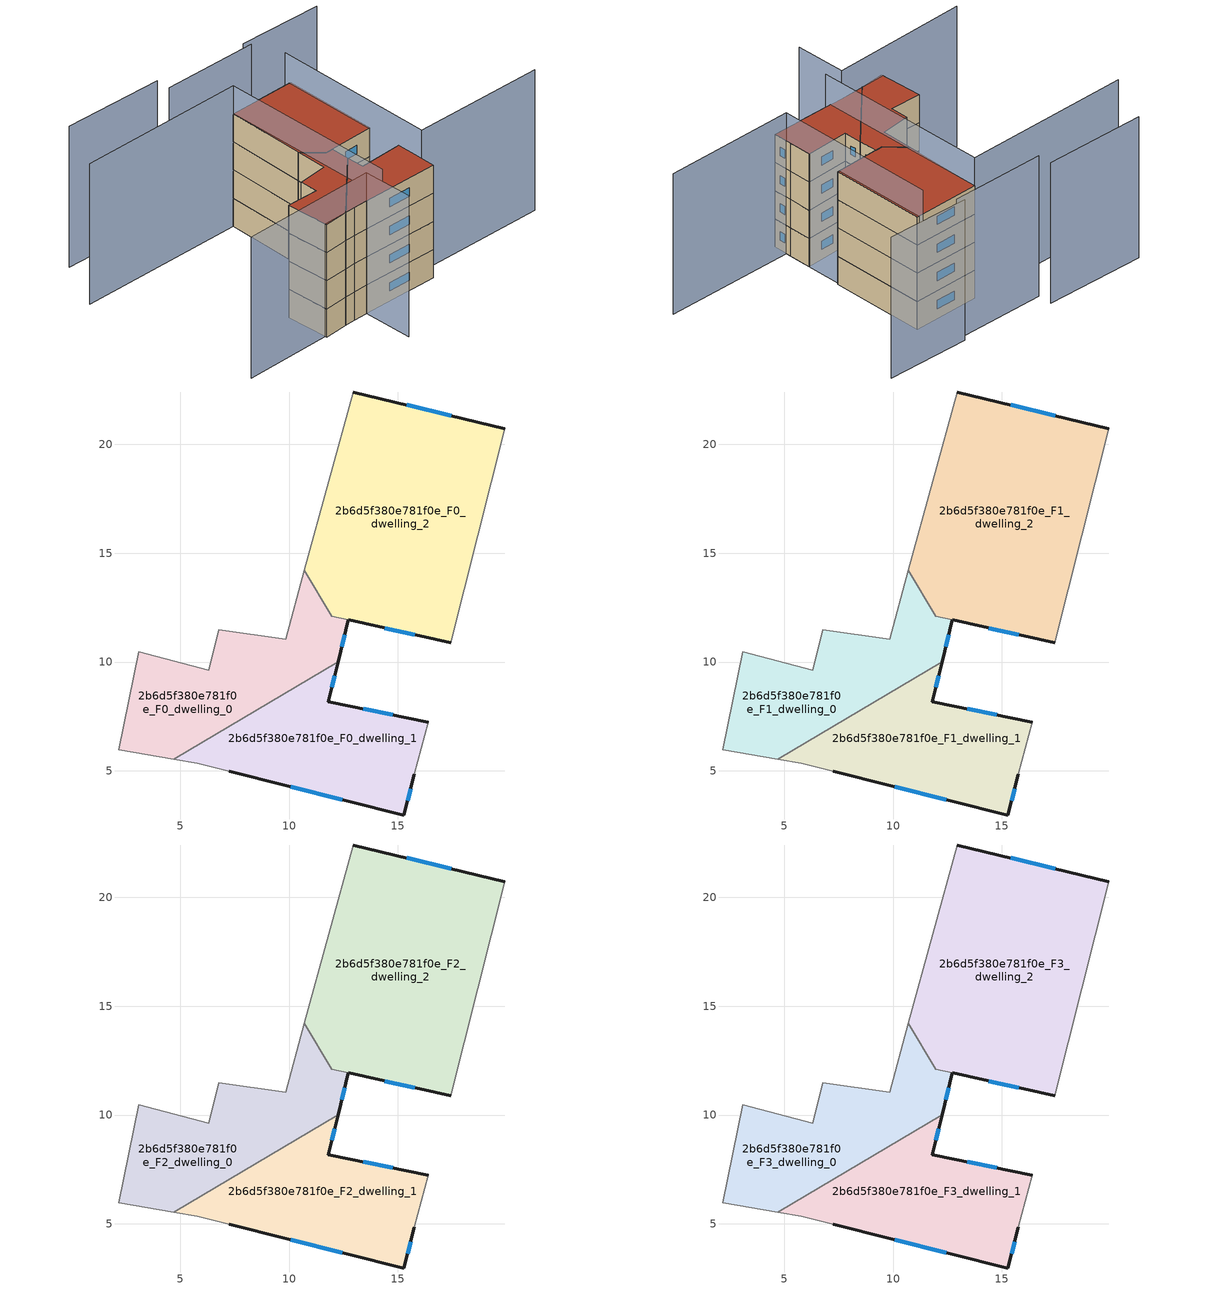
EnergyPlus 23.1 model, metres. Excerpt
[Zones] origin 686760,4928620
2b6d5f380e781f0e_F0_dwelling_0
 floor ground (EU_floor_Construction): 10.71,14.21 11.96,12.1 12.73,11.93 12.25,10.02 4.71,5.53 2.19,5.96 3.09,10.47 6.32,9.62 6.78,11.48 9.84,11.05 z0
 wall outside (EU_wall_Construction): 12.25,10.02 12.73,11.93 z0:3
 wall adiabatic (EU_wall_Construction): 10.71,14.21 9.84,11.05 6.78,11.48 6.32,9.62 3.09,10.47 2.19,5.96 4.71,5.53 z0:3
 wall to 2b6d5f380e781f0e_F0_dwelling_2 (EU_wall_Construction): 12.73,11.93 11.96,12.1 10.71,14.21 z0:3
 wall to 2b6d5f380e781f0e_F0_dwelling_1 (EU_wall_Construction): 4.71,5.53 12.25,10.02 z0:3
 window (EU_Window_Construction): 12.42,10.69 12.56,11.26 z1.06:1.94
2b6d5f380e781f0e_F0_dwelling_1
 floor ground (EU_floor_Construction): 16.39,7.24 15.76,4.85 15.27,2.97 7.26,4.98 5.78,5.34 4.71,5.53 12.25,10.02 11.8,8.18 z0
 wall outside (EU_wall_Construction): 16.39,7.24 11.8,8.18 12.25,10.02 / 7.26,4.98 15.27,2.97 15.76,4.85 z0:3
 wall adiabatic (EU_wall_Construction): 4.71,5.53 5.78,5.34 7.26,4.98 / 15.76,4.85 16.39,7.24 z0:3
 window (EU_Window_Construction): 11.96,8.83 12.09,9.37 / 14.77,7.58 13.42,7.85 / 15.44,3.64 15.59,4.19 / 10.09,4.27 12.44,3.68 z1.06:1.94
2b6d5f380e781f0e_F0_dwelling_2
 floor ground (EU_floor_Construction): 19.9,20.71 17.42,10.88 11.96,12.1 10.71,14.21 12.95,22.4 z0
 wall outside (EU_wall_Construction): 12.73,11.93 17.42,10.88 / 19.9,20.71 12.95,22.4 z0:3
 wall adiabatic (EU_wall_Construction): 17.42,10.88 19.9,20.71 / 12.95,22.4 10.71,14.22 z0:3
 window (EU_Window_Construction): 14.39,11.56 15.76,11.25 / 17.44,21.31 15.4,21.81 z1.06:1.94
2b6d5f380e781f0e_F1_dwelling_0
 floor to 2b6d5f380e781f0e_F0_dwelling_0 (EU_floor_Construction): 10.71,14.21 11.96,12.1 12.73,11.93 12.25,10.02 4.71,5.53 2.19,5.96 3.09,10.47 6.32,9.62 6.78,11.48 9.84,11.05 z3
 wall outside (EU_wall_Construction): 12.25,10.02 12.73,11.93 z3:6
 wall adiabatic (EU_wall_Construction): 10.71,14.21 9.84,11.05 6.78,11.48 6.32,9.62 3.09,10.47 2.19,5.96 4.71,5.53 z3:6
 wall to 2b6d5f380e781f0e_F1_dwelling_2 (EU_wall_Construction): 12.73,11.93 11.96,12.1 10.71,14.21 z3:6
 wall to 2b6d5f380e781f0e_F1_dwelling_1 (EU_wall_Construction): 4.71,5.53 12.25,10.02 z3:6
 window (EU_Window_Construction): 12.42,10.69 12.56,11.26 z4.06:4.94
2b6d5f380e781f0e_F1_dwelling_1
 floor to 2b6d5f380e781f0e_F0_dwelling_1 (EU_floor_Construction): 16.39,7.24 15.76,4.85 15.27,2.97 7.26,4.98 5.78,5.34 4.71,5.53 12.25,10.02 11.8,8.18 z3
 wall outside (EU_wall_Construction): 16.39,7.24 11.8,8.18 12.25,10.02 / 7.26,4.98 15.27,2.97 15.76,4.85 z3:6
 wall adiabatic (EU_wall_Construction): 4.71,5.53 5.78,5.34 7.26,4.98 / 15.76,4.85 16.39,7.24 z3:6
 window (EU_Window_Construction): 11.96,8.83 12.09,9.37 / 14.77,7.58 13.42,7.85 / 15.44,3.64 15.59,4.19 / 10.09,4.27 12.44,3.68 z4.06:4.94
2b6d5f380e781f0e_F1_dwelling_2
 floor to 2b6d5f380e781f0e_F0_dwelling_2 (EU_floor_Construction): 19.9,20.71 17.42,10.88 11.96,12.1 10.71,14.21 12.95,22.4 z3
 wall outside (EU_wall_Construction): 12.73,11.93 17.42,10.88 / 19.9,20.71 12.95,22.4 z3:6
 wall adiabatic (EU_wall_Construction): 17.42,10.88 19.9,20.71 / 12.95,22.4 10.71,14.22 z3:6
 window (EU_Window_Construction): 14.39,11.56 15.76,11.25 / 17.44,21.31 15.4,21.81 z4.06:4.94
2b6d5f380e781f0e_F2_dwelling_0
 floor to 2b6d5f380e781f0e_F1_dwelling_0 (EU_floor_Construction): 10.71,14.21 11.96,12.1 12.73,11.93 12.25,10.02 4.71,5.53 2.19,5.96 3.09,10.47 6.32,9.62 6.78,11.48 9.84,11.05 z6
 wall outside (EU_wall_Construction): 12.25,10.02 12.73,11.93 z6:9
 wall adiabatic (EU_wall_Construction): 10.71,14.21 9.84,11.05 6.78,11.48 6.32,9.62 3.09,10.47 2.19,5.96 4.71,5.53 z6:9
 wall to 2b6d5f380e781f0e_F2_dwelling_2 (EU_wall_Construction): 12.73,11.93 11.96,12.1 10.71,14.21 z6:9
 wall to 2b6d5f380e781f0e_F2_dwelling_1 (EU_wall_Construction): 4.71,5.53 12.25,10.02 z6:9
 window (EU_Window_Construction): 12.42,10.69 12.56,11.26 z7.06:7.94
2b6d5f380e781f0e_F2_dwelling_1
 floor to 2b6d5f380e781f0e_F1_dwelling_1 (EU_floor_Construction): 16.39,7.24 15.76,4.85 15.27,2.97 7.26,4.98 5.78,5.34 4.71,5.53 12.25,10.02 11.8,8.18 z6
 wall outside (EU_wall_Construction): 16.39,7.24 11.8,8.18 12.25,10.02 / 7.26,4.98 15.27,2.97 15.76,4.85 z6:9
 wall adiabatic (EU_wall_Construction): 4.71,5.53 5.78,5.34 7.26,4.98 / 15.76,4.85 16.39,7.24 z6:9
 window (EU_Window_Construction): 11.96,8.83 12.09,9.37 / 14.77,7.58 13.42,7.85 / 15.44,3.64 15.59,4.19 / 10.09,4.27 12.44,3.68 z7.06:7.94
2b6d5f380e781f0e_F2_dwelling_2
 floor to 2b6d5f380e781f0e_F1_dwelling_2 (EU_floor_Construction): 19.9,20.71 17.42,10.88 11.96,12.1 10.71,14.21 12.95,22.4 z6
 wall outside (EU_wall_Construction): 12.73,11.93 17.42,10.88 / 19.9,20.71 12.95,22.4 z6:9
 wall adiabatic (EU_wall_Construction): 17.42,10.88 19.9,20.71 / 12.95,22.4 10.71,14.22 z6:9
 window (EU_Window_Construction): 14.39,11.56 15.76,11.25 / 17.44,21.31 15.4,21.81 z7.06:7.94
2b6d5f380e781f0e_F3_dwelling_0
 floor to 2b6d5f380e781f0e_F2_dwelling_0 (EU_floor_Construction): 10.71,14.21 11.96,12.1 12.73,11.93 12.25,10.02 4.71,5.53 2.19,5.96 3.09,10.47 6.32,9.62 6.78,11.48 9.84,11.05 z9
 wall outside (EU_wall_Construction): 12.25,10.02 12.73,11.93 z9:12
 wall adiabatic (EU_wall_Construction): 10.71,14.21 9.84,11.05 6.78,11.48 6.32,9.62 3.09,10.47 2.19,5.96 4.71,5.53 z9:12
 wall to 2b6d5f380e781f0e_F3_dwelling_2 (EU_wall_Construction): 12.73,11.93 11.96,12.1 10.71,14.21 z9:12
 wall to 2b6d5f380e781f0e_F3_dwelling_1 (EU_wall_Construction): 4.71,5.53 12.25,10.02 z9:12
 window (EU_Window_Construction): 12.42,10.69 12.56,11.26 z10.06:10.94
 roof outside (EU_roof_Construction): 12.25,10.02 12.73,11.93 11.96,12.1 10.71,14.21 9.84,11.05 6.78,11.48 6.32,9.62 3.09,10.47 2.19,5.96 4.71,5.53 z12
2b6d5f380e781f0e_F3_dwelling_1
 floor to 2b6d5f380e781f0e_F2_dwelling_1 (EU_floor_Construction): 16.39,7.24 15.76,4.85 15.27,2.97 7.26,4.98 5.78,5.34 4.71,5.53 12.25,10.02 11.8,8.18 z9
 wall outside (EU_wall_Construction): 16.39,7.24 11.8,8.18 12.25,10.02 / 7.26,4.98 15.27,2.97 15.76,4.85 z9:12
 wall adiabatic (EU_wall_Construction): 4.71,5.53 5.78,5.34 7.26,4.98 / 15.76,4.85 16.39,7.24 z9:12
 window (EU_Window_Construction): 11.96,8.83 12.09,9.37 / 14.77,7.58 13.42,7.85 / 15.44,3.64 15.59,4.19 / 10.09,4.27 12.44,3.68 z10.06:10.94
 roof outside (EU_roof_Construction): 15.27,2.97 15.76,4.85 16.39,7.24 11.8,8.18 12.25,10.02 4.71,5.53 5.78,5.34 7.26,4.98 z12
2b6d5f380e781f0e_F3_dwelling_2
 floor to 2b6d5f380e781f0e_F2_dwelling_2 (EU_floor_Construction): 19.9,20.71 17.42,10.88 11.96,12.1 10.71,14.21 12.95,22.4 z9
 wall outside (EU_wall_Construction): 12.73,11.93 17.42,10.88 / 19.9,20.71 12.95,22.4 z9:12
 wall adiabatic (EU_wall_Construction): 17.42,10.88 19.9,20.71 / 12.95,22.4 10.71,14.22 z9:12
 window (EU_Window_Construction): 14.39,11.56 15.76,11.25 / 17.44,21.31 15.4,21.81 z10.06:10.94
 roof outside (EU_roof_Construction): 17.42,10.88 19.9,20.71 12.95,22.4 10.71,14.22 11.96,12.1 z12
shading: -6.91,8.21 7.26,5.01 / 7.26,5.01 6.1,-0.16 / 29.25,0.99 15.64,4.38 / 15.64,4.38 19.84,21.23 / -4.44,26.63 12.95,22.4 / 12.95,22.4 8.5,4.08 / 19.42,24.54 9.65,27.06 / 27.7,22.85 19.12,25.2 / 10.04,28.56 -0.31,31.35 z0:15
[Building]
EU S2 Campaign: North Axis=0; Terrain=City; Solar Distribution=FullExterior
[Site:Location]
Bologna: Latitude=44.5; Longitude=11.25; Time Zone=1; Elevation=37
[SizingPeriod:WeatherFileDays]
AnnualSizingPeriod: Begin Month=1; Begin Day of Month=1; End Month=12; End Day of Month=31; Day of Week for Start Day=Monday; Use Weather File Daylight Saving Period=No; Use Weather File Rain and Snow Indicators=No
[MATERIAL]
EU_InternalMass_Material: Roughness=MediumRough; Thickness=0.1; Conductivity=1; Density=1800; Specific Heat=900; Thermal Absorptance=0.9; Solar Absorptance=0.7; Visible Absorptance=0.7
[MATERIAL:NOMASS] Roughness=MediumRough; Thermal Absorptance=0.9; Solar Absorptance=0.7; Visible Absorptance=0.7
Name | Thermal Resistance
EU_wall_NoMass | 0.781309
EU_roof_NoMass | 0.418499
EU_floor_NoMass | 0.563442
[WINDOWMATERIAL:SIMPLEGLAZINGSYSTEM]
EU_Window_SimpleGlazing: UFactor=4.32879; Solar Heat Gain Coefficient=0.85; Visible Transmittance=0.85
[CONSTRUCTION]
EU_wall_Construction: EU_wall_NoMass
EU_roof_Construction: EU_roof_NoMass
EU_floor_Construction: EU_floor_NoMass
EU_Window_Construction: EU_Window_SimpleGlazing
EU_InternalMass_Construction: EU_InternalMass_Material
[ZONE] Type=1; Multiplier=1; Ceiling Height=autocalculate; Floor Area=autocalculate; Part of Total Floor Area=Yes
Name | Volume
2b6d5f380e781f0e_F0_dwelling_0 | 112.608
2b6d5f380e781f0e_F1_dwelling_0; 2b6d5f380e781f0e_F2_dwelling_0; 2b6d5f380e781f0e_F3_dwelling_0 | 112.609
2b6d5f380e781f0e_F0_dwelling_1; 2b6d5f380e781f0e_F1_dwelling_1; 2b6d5f380e781f0e_F2_dwelling_1; 2b6d5f380e781f0e_F3_dwelling_1 | 116.574
2b6d5f380e781f0e_F0_dwelling_2 | 217.363
2b6d5f380e781f0e_F1_dwelling_2; 2b6d5f380e781f0e_F2_dwelling_2; 2b6d5f380e781f0e_F3_dwelling_2 | 217.362
[INTERNALMASS] Construction=EU_InternalMass_Construction
Name | Zone or ZoneList | Surface Area
2b6d5f380e781f0e_F0_dwelling_0_EU_InternalMass | 2b6d5f380e781f0e_F0_dwelling_0 | 37.5357
2b6d5f380e781f0e_F0_dwelling_1_EU_InternalMass | 2b6d5f380e781f0e_F0_dwelling_1 | 38.8582
2b6d5f380e781f0e_F0_dwelling_2_EU_InternalMass | 2b6d5f380e781f0e_F0_dwelling_2 | 72.4501
2b6d5f380e781f0e_F1_dwelling_0_EU_InternalMass | 2b6d5f380e781f0e_F1_dwelling_0 | 37.5357
2b6d5f380e781f0e_F1_dwelling_1_EU_InternalMass | 2b6d5f380e781f0e_F1_dwelling_1 | 38.8582
2b6d5f380e781f0e_F1_dwelling_2_EU_InternalMass | 2b6d5f380e781f0e_F1_dwelling_2 | 72.4501
2b6d5f380e781f0e_F2_dwelling_0_EU_InternalMass | 2b6d5f380e781f0e_F2_dwelling_0 | 37.5357
2b6d5f380e781f0e_F2_dwelling_1_EU_InternalMass | 2b6d5f380e781f0e_F2_dwelling_1 | 38.8582
2b6d5f380e781f0e_F2_dwelling_2_EU_InternalMass | 2b6d5f380e781f0e_F2_dwelling_2 | 72.4501
2b6d5f380e781f0e_F3_dwelling_0_EU_InternalMass | 2b6d5f380e781f0e_F3_dwelling_0 | 37.5357
2b6d5f380e781f0e_F3_dwelling_1_EU_InternalMass | 2b6d5f380e781f0e_F3_dwelling_1 | 38.8582
2b6d5f380e781f0e_F3_dwelling_2_EU_InternalMass | 2b6d5f380e781f0e_F3_dwelling_2 | 72.4501
[OTHEREQUIPMENT] Fuel Type=Electricity; Design Level Calculation Method=Watts/Area; Power per Zone Floor Area=1; Fraction Latent=0; Fraction Radiant=0; Fraction Lost=0; Carbon Dioxide Generation Rate=0; EndUse Subcategory=EU_Step8_InternalGains
Name | Zone or ZoneList or Space or SpaceList | Schedule
EU_Step8_InternalGain_2b6d5f380e781f0e_F0_dwelling_0_f000 | 2b6d5f380e781f0e_F0_dwelling_0 | EU_Step8_GainSchedule_2b6d5f380e781f0e_F0_dwelling_0_f000
EU_Step8_InternalGain_2b6d5f380e781f0e_F0_dwelling_1_f000 | 2b6d5f380e781f0e_F0_dwelling_1 | EU_Step8_GainSchedule_2b6d5f380e781f0e_F0_dwelling_1_f000
EU_Step8_InternalGain_2b6d5f380e781f0e_F0_dwelling_2_f000 | 2b6d5f380e781f0e_F0_dwelling_2 | EU_Step8_GainSchedule_2b6d5f380e781f0e_F0_dwelling_2_f000
EU_Step8_InternalGain_2b6d5f380e781f0e_F1_dwelling_0_f000 | 2b6d5f380e781f0e_F1_dwelling_0 | EU_Step8_GainSchedule_2b6d5f380e781f0e_F1_dwelling_0_f000
EU_Step8_InternalGain_2b6d5f380e781f0e_F1_dwelling_1_f000 | 2b6d5f380e781f0e_F1_dwelling_1 | EU_Step8_GainSchedule_2b6d5f380e781f0e_F1_dwelling_1_f000
EU_Step8_InternalGain_2b6d5f380e781f0e_F1_dwelling_2_f000 | 2b6d5f380e781f0e_F1_dwelling_2 | EU_Step8_GainSchedule_2b6d5f380e781f0e_F1_dwelling_2_f000
EU_Step8_InternalGain_2b6d5f380e781f0e_F2_dwelling_0_f000 | 2b6d5f380e781f0e_F2_dwelling_0 | EU_Step8_GainSchedule_2b6d5f380e781f0e_F2_dwelling_0_f000
EU_Step8_InternalGain_2b6d5f380e781f0e_F2_dwelling_1_f000 | 2b6d5f380e781f0e_F2_dwelling_1 | EU_Step8_GainSchedule_2b6d5f380e781f0e_F2_dwelling_1_f000
EU_Step8_InternalGain_2b6d5f380e781f0e_F2_dwelling_2_f000 | 2b6d5f380e781f0e_F2_dwelling_2 | EU_Step8_GainSchedule_2b6d5f380e781f0e_F2_dwelling_2_f000
EU_Step8_InternalGain_2b6d5f380e781f0e_F3_dwelling_0_f000 | 2b6d5f380e781f0e_F3_dwelling_0 | EU_Step8_GainSchedule_2b6d5f380e781f0e_F3_dwelling_0_f000
EU_Step8_InternalGain_2b6d5f380e781f0e_F3_dwelling_1_f000 | 2b6d5f380e781f0e_F3_dwelling_1 | EU_Step8_GainSchedule_2b6d5f380e781f0e_F3_dwelling_1_f000
EU_Step8_InternalGain_2b6d5f380e781f0e_F3_dwelling_2_f000 | 2b6d5f380e781f0e_F3_dwelling_2 | EU_Step8_GainSchedule_2b6d5f380e781f0e_F3_dwelling_2_f000
[ZONEVENTILATION:DESIGNFLOWRATE] Schedule=EU_AlwaysOn; Design Flow Rate Calculation Method=AirChanges/Hour; Air Changes per Hour=0.692607; Ventilation Type=Natural; Fan Pressure Rise=0; Fan Total Efficiency=1; Constant Term Coefficient=1; Temperature Term Coefficient=0; Velocity Term Coefficient=0; Velocity Squared Term Coefficient=0; Minimum Indoor Temperature=-100; Maximum Indoor Temperature=100; Delta Temperature=-100; Minimum Outdoor Temperature=-100; Maximum Outdoor Temperature=100; Maximum Wind Speed=40
Name | Zone or ZoneList or Space or SpaceList
EU_ConstantAir_2b6d5f380e781f0e_F0_dwelling_0 | 2b6d5f380e781f0e_F0_dwelling_0
EU_ConstantAir_2b6d5f380e781f0e_F0_dwelling_1 | 2b6d5f380e781f0e_F0_dwelling_1
EU_ConstantAir_2b6d5f380e781f0e_F0_dwelling_2 | 2b6d5f380e781f0e_F0_dwelling_2
EU_ConstantAir_2b6d5f380e781f0e_F1_dwelling_0 | 2b6d5f380e781f0e_F1_dwelling_0
EU_ConstantAir_2b6d5f380e781f0e_F1_dwelling_1 | 2b6d5f380e781f0e_F1_dwelling_1
EU_ConstantAir_2b6d5f380e781f0e_F1_dwelling_2 | 2b6d5f380e781f0e_F1_dwelling_2
EU_ConstantAir_2b6d5f380e781f0e_F2_dwelling_0 | 2b6d5f380e781f0e_F2_dwelling_0
EU_ConstantAir_2b6d5f380e781f0e_F2_dwelling_1 | 2b6d5f380e781f0e_F2_dwelling_1
EU_ConstantAir_2b6d5f380e781f0e_F2_dwelling_2 | 2b6d5f380e781f0e_F2_dwelling_2
EU_ConstantAir_2b6d5f380e781f0e_F3_dwelling_0 | 2b6d5f380e781f0e_F3_dwelling_0
EU_ConstantAir_2b6d5f380e781f0e_F3_dwelling_1 | 2b6d5f380e781f0e_F3_dwelling_1
EU_ConstantAir_2b6d5f380e781f0e_F3_dwelling_2 | 2b6d5f380e781f0e_F3_dwelling_2
[HVACTEMPLATE:THERMOSTAT] Constant Heating Setpoint=20; Constant Cooling Setpoint=50
EU_HeatOnly_2b6d5f380e781f0e_F0_dwelling_0; EU_HeatOnly_2b6d5f380e781f0e_F0_dwelling_1; EU_HeatOnly_2b6d5f380e781f0e_F0_dwelling_2; EU_HeatOnly_2b6d5f380e781f0e_F1_dwelling_0; EU_HeatOnly_2b6d5f380e781f0e_F1_dwelling_1; EU_HeatOnly_2b6d5f380e781f0e_F1_dwelling_2; EU_HeatOnly_2b6d5f380e781f0e_F2_dwelling_0; EU_HeatOnly_2b6d5f380e781f0e_F2_dwelling_1; EU_HeatOnly_2b6d5f380e781f0e_F2_dwelling_2; EU_HeatOnly_2b6d5f380e781f0e_F3_dwelling_0; EU_HeatOnly_2b6d5f380e781f0e_F3_dwelling_1; EU_HeatOnly_2b6d5f380e781f0e_F3_dwelling_2
[HVACTEMPLATE:ZONE:IDEALLOADSAIRSYSTEM] System Availability Schedule=EU_AlwaysOn; Maximum Heating Supply Air Temperature=50; Minimum Cooling Supply Air Temperature=13; Maximum Heating Supply Air Humidity Ratio=0.0156; Minimum Cooling Supply Air Humidity Ratio=0.0077; Heating Limit=NoLimit; Cooling Limit=NoLimit; Heating Availability Schedule=EU_AlwaysOn; Cooling Availability Schedule=EU_CoolingOff; Dehumidification Control Type=ConstantSensibleHeatRatio; Cooling Sensible Heat Ratio=0.7; Dehumidification Setpoint=60; Humidification Control Type=None; Humidification Setpoint=30; Outdoor Air Method=None; Outdoor Air Flow Rate per Person=0.00944; Outdoor Air Flow Rate per Zone Floor Area=0; Outdoor Air Flow Rate per Zone=0; Demand Controlled Ventilation Type=None; Outdoor Air Economizer Type=NoEconomizer; Heat Recovery Type=None; Sensible Heat Recovery Effectiveness=0.7; Latent Heat Recovery Effectiveness=0.65
Name | Template Thermostat
2b6d5f380e781f0e_F0_dwelling_0 | EU_HeatOnly_2b6d5f380e781f0e_F0_dwelling_0
2b6d5f380e781f0e_F0_dwelling_1 | EU_HeatOnly_2b6d5f380e781f0e_F0_dwelling_1
2b6d5f380e781f0e_F0_dwelling_2 | EU_HeatOnly_2b6d5f380e781f0e_F0_dwelling_2
2b6d5f380e781f0e_F1_dwelling_0 | EU_HeatOnly_2b6d5f380e781f0e_F1_dwelling_0
2b6d5f380e781f0e_F1_dwelling_1 | EU_HeatOnly_2b6d5f380e781f0e_F1_dwelling_1
2b6d5f380e781f0e_F1_dwelling_2 | EU_HeatOnly_2b6d5f380e781f0e_F1_dwelling_2
2b6d5f380e781f0e_F2_dwelling_0 | EU_HeatOnly_2b6d5f380e781f0e_F2_dwelling_0
2b6d5f380e781f0e_F2_dwelling_1 | EU_HeatOnly_2b6d5f380e781f0e_F2_dwelling_1
2b6d5f380e781f0e_F2_dwelling_2 | EU_HeatOnly_2b6d5f380e781f0e_F2_dwelling_2
2b6d5f380e781f0e_F3_dwelling_0 | EU_HeatOnly_2b6d5f380e781f0e_F3_dwelling_0
2b6d5f380e781f0e_F3_dwelling_1 | EU_HeatOnly_2b6d5f380e781f0e_F3_dwelling_1
2b6d5f380e781f0e_F3_dwelling_2 | EU_HeatOnly_2b6d5f380e781f0e_F3_dwelling_2
[SIZING:ZONE] Zone Cooling Design Supply Air Temperature Input Method=SupplyAirTemperature; Zone Cooling Design Supply Air Temperature=13; Zone Heating Design Supply Air Temperature Input Method=SupplyAirTemperature; Zone Heating Design Supply Air Temperature=50; Zone Cooling Design Supply Air Humidity Ratio=0.008; Zone Heating Design Supply Air Humidity Ratio=0.008; Cooling Design Air Flow Method=DesignDay; Cooling Design Air Flow Rate=0; Cooling Minimum Air Flow per Zone Floor Area=0.000762; Cooling Minimum Air Flow=0; Cooling Minimum Air Flow Fraction=0.2; Heating Design Air Flow Method=DesignDay; Heating Design Air Flow Rate=0; Heating Maximum Air Flow per Zone Floor Area=0.002032; Heating Maximum Air Flow=0.141576; Heating Maximum Air Flow Fraction=0.3; Account for Dedicated Outdoor Air System=No; Dedicated Outdoor Air System Control Strategy=NeutralSupplyAir; Dedicated Outdoor Air Low Setpoint Temperature for Design=autosize; Dedicated Outdoor Air High Setpoint Temperature for Design=autosize; Zone Load Sizing Method=Sensible Load Only No Latent Load; Zone Latent Cooling Design Supply Air Humidity Ratio Input Method=HumidityRatioDifference; Zone Cooling Design Supply Air Humidity Ratio Difference=0.005; Zone Latent Heating Design Supply Air Humidity Ratio Input Method=HumidityRatioDifference; Zone Humidification Design Supply Air Humidity Ratio Difference=0.005
2b6d5f380e781f0e_F0_dwelling_0; 2b6d5f380e781f0e_F0_dwelling_1; 2b6d5f380e781f0e_F0_dwelling_2; 2b6d5f380e781f0e_F1_dwelling_0; 2b6d5f380e781f0e_F1_dwelling_1; 2b6d5f380e781f0e_F1_dwelling_2; 2b6d5f380e781f0e_F2_dwelling_0; 2b6d5f380e781f0e_F2_dwelling_1; 2b6d5f380e781f0e_F2_dwelling_2; 2b6d5f380e781f0e_F3_dwelling_0; 2b6d5f380e781f0e_F3_dwelling_1; 2b6d5f380e781f0e_F3_dwelling_2
[SCHEDULE:CONSTANT]
Name | Hourly Value
EU_AlwaysOn | 1
EU_CoolingOff | 0
[SCHEDULE:FILE] Column Number=1; Rows to Skip at Top=0; Number of Hours of Data=8760; Column Separator=Comma; Interpolate to Timestep=No; Minutes per Item=60; Adjust Schedule for Daylight Savings=Yes
Name | File
EU_Step8_GainSchedule_2b6d5f380e781f0e_F0_dwelling_0_f000 | ../../schedules/2b6d5f380e781f0e/2b6d5f380e781f0e_F0_dwelling_0_f000_gain.csv
EU_Step8_GainSchedule_2b6d5f380e781f0e_F0_dwelling_1_f000 | ../../schedules/2b6d5f380e781f0e/2b6d5f380e781f0e_F0_dwelling_1_f000_gain.csv
EU_Step8_GainSchedule_2b6d5f380e781f0e_F0_dwelling_2_f000 | ../../schedules/2b6d5f380e781f0e/2b6d5f380e781f0e_F0_dwelling_2_f000_gain.csv
EU_Step8_GainSchedule_2b6d5f380e781f0e_F1_dwelling_0_f000 | ../../schedules/2b6d5f380e781f0e/2b6d5f380e781f0e_F1_dwelling_0_f000_gain.csv
EU_Step8_GainSchedule_2b6d5f380e781f0e_F1_dwelling_1_f000 | ../../schedules/2b6d5f380e781f0e/2b6d5f380e781f0e_F1_dwelling_1_f000_gain.csv
EU_Step8_GainSchedule_2b6d5f380e781f0e_F1_dwelling_2_f000 | ../../schedules/2b6d5f380e781f0e/2b6d5f380e781f0e_F1_dwelling_2_f000_gain.csv
EU_Step8_GainSchedule_2b6d5f380e781f0e_F2_dwelling_0_f000 | ../../schedules/2b6d5f380e781f0e/2b6d5f380e781f0e_F2_dwelling_0_f000_gain.csv
EU_Step8_GainSchedule_2b6d5f380e781f0e_F2_dwelling_1_f000 | ../../schedules/2b6d5f380e781f0e/2b6d5f380e781f0e_F2_dwelling_1_f000_gain.csv
EU_Step8_GainSchedule_2b6d5f380e781f0e_F2_dwelling_2_f000 | ../../schedules/2b6d5f380e781f0e/2b6d5f380e781f0e_F2_dwelling_2_f000_gain.csv
EU_Step8_GainSchedule_2b6d5f380e781f0e_F3_dwelling_0_f000 | ../../schedules/2b6d5f380e781f0e/2b6d5f380e781f0e_F3_dwelling_0_f000_gain.csv
EU_Step8_GainSchedule_2b6d5f380e781f0e_F3_dwelling_1_f000 | ../../schedules/2b6d5f380e781f0e/2b6d5f380e781f0e_F3_dwelling_1_f000_gain.csv
EU_Step8_GainSchedule_2b6d5f380e781f0e_F3_dwelling_2_f000 | ../../schedules/2b6d5f380e781f0e/2b6d5f380e781f0e_F3_dwelling_2_f000_gain.csv
